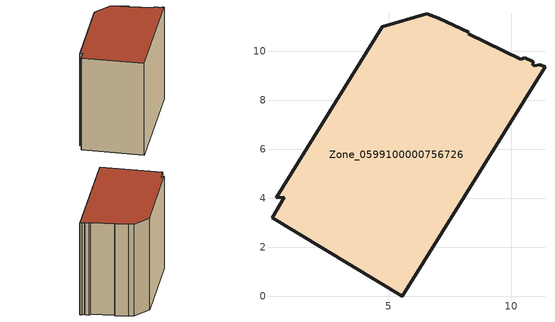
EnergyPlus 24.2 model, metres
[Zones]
Zone_0599100000756726
 floor ground (C_G): 0.73,4.05 0.41,4.02 4.73,11 6.56,11.55 7.05,11.36 8.28,10.79 8.24,10.73 10.4,9.68 10.56,9.75 10.91,9.59 10.87,9.45 10.94,9.42 11.17,9.47 11.38,9.37 5.55,0 0.24,3.21 z0
 wall outside (C_F): 6.56,11.55 4.73,11 0.41,4.02 0.73,4.05 0.24,3.21 5.55,0 11.38,9.37 11.17,9.47 10.94,9.42 10.87,9.45 10.91,9.59 10.56,9.75 10.4,9.68 8.24,10.73 8.28,10.79 7.05,11.36 6.56,11.55 z0:10.28
 roof outside (C_R): 0.41,4.02 0.73,4.05 0.24,3.21 5.55,0 11.38,9.37 11.17,9.47 10.94,9.42 10.87,9.45 10.91,9.59 10.56,9.75 10.4,9.68 8.24,10.73 8.28,10.79 7.05,11.36 6.56,11.55 4.73,11 z10.28
[BUILDING]
Pand.0599100000756726: North Axis=0; Terrain=City; Loads Convergence Tolerance Value=0.04; Temperature Convergence Tolerance Value=0.4; Solar Distribution=FullExterior; Maximum Number of Warmup Days=25; Minimum Number of Warmup Days=1
[Site:Location]
Rotterdam.The.Hague.AP_ZH_NLD Design_Conditions: Latitude=51.96; Longitude=4.45; Time Zone=1; Elevation=-4.5
[SITE:GROUNDTEMPERATURE:BUILDINGSURFACE]
18, 18, 18, 18, 18, 18, 18, 18, 18, 18, 18, 18
[MATERIAL] Thermal Absorptance=0.9; Solar Absorptance=0.7; Visible Absorptance=0.7
Name | Roughness | Thickness | Conductivity | Density | Specific Heat
G.TC.1946 | MediumSmooth | 0.15 | 1 | 540 | 1210
F.TC.1946 | Rough | 0.3 | 0.857143 | 1920 | 840
R.TC.1946 | MediumRough | 0.2 | 0.909091 | 1500 | 1000
[CONSTRUCTION]
C_G: G.TC.1946
C_F: F.TC.1946
C_R: R.TC.1946
[ZONE]
Zone_0599100000756726: Type=1; Multiplier=1; Ceiling Height=Autocalculate; Volume=Autocalculate; Floor Area=autocalculate; Part of Total Floor Area=Yes
[ZONEINFILTRATION:DESIGNFLOWRATE]
Infil_Zone_0599100000756726: Zone or ZoneList or Space or SpaceList=Zone_0599100000756726; Schedule=AlwaysOn; Design Flow Rate Calculation Method=Flow/Area; Flow Rate per Floor Area=0.003; Constant Term Coefficient=1; Temperature Term Coefficient=0; Velocity Term Coefficient=0; Velocity Squared Term Coefficient=0
[HVACTEMPLATE:ZONE:IDEALLOADSAIRSYSTEM]
Zone_0599100000756726: Maximum Heating Supply Air Temperature=50; Minimum Cooling Supply Air Temperature=13; Maximum Heating Supply Air Humidity Ratio=0.0156; Minimum Cooling Supply Air Humidity Ratio=0.0077; Heating Limit=NoLimit; Cooling Limit=NoLimit; Dehumidification Control Type=ConstantSensibleHeatRatio; Cooling Sensible Heat Ratio=0.7; Dehumidification Setpoint=60; Humidification Control Type=None; Humidification Setpoint=30; Outdoor Air Method=None; Outdoor Air Flow Rate per Person=0.00944; Outdoor Air Flow Rate per Zone Floor Area=0; Outdoor Air Flow Rate per Zone=0; Demand Controlled Ventilation Type=None; Outdoor Air Economizer Type=NoEconomizer; Heat Recovery Type=None; Sensible Heat Recovery Effectiveness=0.7; Latent Heat Recovery Effectiveness=0.65
[ZONECONTROL:THERMOSTAT]
ThermostatControl_Zone_0599100000756726: Zone or ZoneList=Zone_0599100000756726; Control Type Schedule=DualSetpointControlType; Control 1=Thermostat_Zone_0599100000756726; Temperature Difference Between Cutout And Setpoint=0
[THERMOSTATSETPOINT:DUALSETPOINT]
Thermostat_Zone_0599100000756726: Heating Setpoint Temperature Schedule=HeatingSetpoint_Zone_0599100000756726; Cooling Setpoint Temperature Schedule=CoolingSetpoint_Zone_0599100000756726
[SCHEDULE:COMPACT]
HeatingSetpoint_Zone_0599100000756726: Through: 12/31, For: AllDays, Until: 24:00, 21
CoolingSetpoint_Zone_0599100000756726: Through: 12/31, For: AllDays, Until: 24:00, 24
DualSetpointControlType: Through: 12/31, For: AllDays, Until: 24:00, 4
AlwaysOn: Through: 12/31, For: AllDays, Until: 24:00, 1
